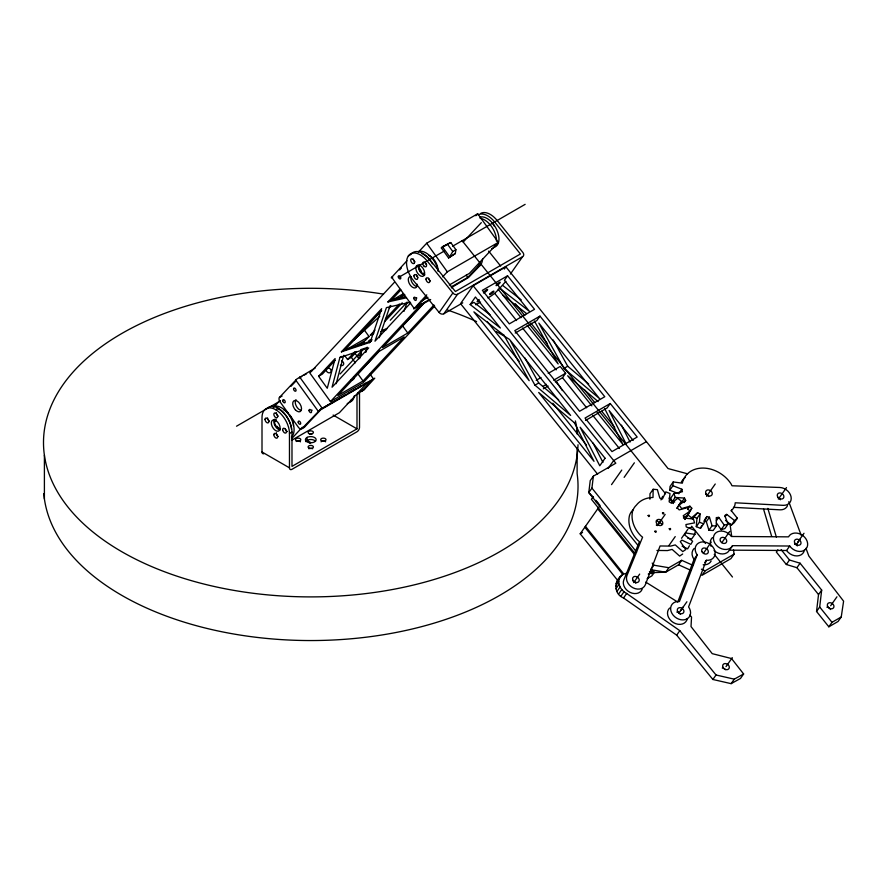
<?xml version="1.0" encoding="UTF-8"?>
<svg xmlns="http://www.w3.org/2000/svg" width="888" height="888" viewBox="0 0 888 888"><rect width="100%" height="100%" fill="white"/><g stroke="black" fill="none" stroke-linecap="round" stroke-linejoin="round"><path stroke-width="1.33" d="M649.905 499.223L649.994 493.75L653.146 489.266L657.375 489.643L659.806 498.079L662.437 499.001L665.822 491.852L669.974 493.562L669.152 501.853L671.528 503.252L677.711 498.257L681.263 501.098L677.233 507.925L679.187 509.901L687.301 507.67L689.821 511.288L683.26 515.706L684.149 518.148L693.406 518.936L694.56 522.866L685.936 524.542L686.235 526.917L695.26 530.613L694.904 534.376L691.763 538.85L687.756 538.25M653.146 489.266L653.002 497.48A28.782 22.7 35.1 0 0 636.374 505.161A22.289 17.582 35.1 0 0 632.689 510.866A28.782 22.7 35.1 0 0 640.736 535.653L642.579 537.196L626.939 575.579A10.345 8.159 35.1 0 0 633.111 587.845A10.345 8.159 35.1 0 0 645.332 584.759L660.095 545.965L670.651 546.098L675.28 544.91L682.772 551.592L685.814 549.528L680.286 541.613L681.895 540.104L690.809 544.366L692.618 541.258L684.892 535.109L685.569 532.978L694.904 534.376M677.444 493.217L669.774 490.209L670.063 486.424L673.204 481.951L682.328 483.172A28.782 22.7 35.1 0 1 703.229 468.065A28.782 22.7 35.1 0 1 730.979 483.749L732.001 485.769L779.875 487.479A10.345 8.159 35.1 0 1 791.075 496.836A10.345 8.159 35.1 0 1 783.227 505.339L735.22 502.786A15.263 12.043 35.1 0 1 731.19 510.533L737.362 518.215L734.21 522.699L731.412 525.03L725.529 520.412M669.774 490.209L672.926 485.725L673.204 481.951M716.45 523.032L721.145 529.648L724.297 525.163L718.758 517.371L716.283 517.615L716.294 526.051L713.153 530.524L708.924 530.225L712.076 525.74L709.468 517.205L706.881 516.55L703.607 523.853L700.466 528.338L696.292 526.673L696.947 518.403L700.099 513.93L697.624 512.698L691.574 517.782L687.978 514.985L691.774 508.214L689.909 506.182L681.684 508.591L679.12 505.006L685.68 500.388L684.515 498.079L675.202 497.447L672.05 501.92L674.714 502.109M696.292 526.673L699.444 522.2L700.099 513.93M805.971 548.273L808.835 556.032L843.6 601.165L841.236 616.994L838.083 621.467L828.848 626.806L816.538 611.488L818.525 594.56L821.678 590.087L800.077 563.214L789.488 560.006L781.151 549.639M816.538 611.488L819.691 607.015L821.678 590.087M636.629 552.125L588.788 492.596L591.93 488.123L593.384 476.157L615.806 463.214L473.138 285.736L505.894 266.822L668.054 468.553L687.623 473.837M455.311 253.513L455.91 249.706L450.749 242.557L442.424 246.775L441.336 247.93L448.562 257.942L455.311 253.513L448.562 257.942M689.898 614.995L691.541 617.093L691.019 626.573L712.231 653.657L731.534 658.552L743.622 673.981L740.481 678.465L731.124 683.649L712.886 679.475L676.667 635.153L623.531 597.968C611.355 593.24 614.951 574.725 627.095 573.215M743.622 673.981L734.265 679.165L716.039 674.991L679.82 630.68L626.684 593.484C620.879 590.609 616.305 582.794 620.29 576.756M339.893 357.487L332.057 387.201L368.698 347.93L339.893 357.487L341.791 356.399M336.175 383.727L343.678 355.3M359.651 358.63L362.038 349.583M363.403 344.422L364.08 341.836L361.327 344.788M365.812 352.381L367.166 347.219M379.198 337.718L390.221 305.428M404.018 311.333L407.093 302.297M677.744 602.12L694.028 559.373L697.169 554.889A10.667 8.414 35.1 0 1 700.643 542.18A10.667 8.414 35.1 0 1 714.696 550.438A10.667 8.414 35.1 0 1 706.349 560.284L704.772 562.526M697.169 554.889L679.42 601.531A10.667 8.414 35.1 0 0 671.062 611.377A10.667 8.414 35.1 0 0 685.125 619.635A10.667 8.414 35.1 0 0 688.589 606.926L706.349 560.284M700.466 528.338L701.553 525.896M660.983 499.911L662.681 496.337M689.465 545.743L687.656 548.851L682.084 546.187M658.064 524.919L660.905 520.057L660.073 519.647A3.563 2.808 35.1 0 0 656.31 520.934A3.563 2.808 35.1 0 0 658.064 524.919L658.896 525.33A3.563 2.808 35.1 0 0 662.659 524.042A3.563 2.808 35.1 0 0 660.905 520.057M455.91 249.706L452.769 251.526L449.65 256.787L442.424 246.775L450.749 242.557M478.077 214.907A19.425 11.211 60 0 1 494.649 221.956L520.401 253.99L455.389 291.519L429.648 259.485A19.425 11.211 60 0 0 410.889 254.468L408.369 255.922A19.425 11.211 60 0 0 413.386 280.486L439.138 312.509L452.869 292.973A3.563 2.808 35.1 0 0 457.575 294.239L522.588 256.699A3.563 2.808 35.1 0 0 522.921 252.536L497.169 220.502A19.425 11.211 60 0 0 480.597 213.453M439.138 312.509A3.563 2.808 35.1 0 0 443.845 313.775L457.575 294.239M473.138 285.736L460.539 303.652L597.602 474.17M470.152 304.529L475.435 297.003L500.377 328.016L470.152 304.529L473.926 302.353L490.121 314.929M504.317 269.064L505.894 266.822M487.767 297.869C495.493 294.183 500.333 287.324 505.927 281.318M507.57 275.791L482.373 290.343L509.324 323.865L534.521 309.313L507.57 275.791L504.417 280.275L529.348 311.288L499.123 287.801M510.378 274.07L522.588 256.699M539.971 316.106L514.774 330.647L579.587 411.277L604.784 396.725L539.971 316.106L536.818 320.579L515.229 333.056M555.311 381.884L562.504 377.733L565.656 373.249L560.206 366.466L548.207 373.393M610.245 403.518L585.037 418.059L611.987 451.592L637.184 437.04L610.245 403.518L607.092 407.992L585.492 420.468M593.384 476.157L590.231 480.63L588.788 492.596L593.55 497.413M608.158 468.398L613.664 460.561L646.42 441.647M593.084 496.847L591.386 499.256L635.553 554.201M611.532 484.637L621.767 470.074M618.237 581.129L580.197 533.799L600.066 505.527L598.523 503.596M624.131 477.367L634.365 462.803M672.926 485.725L681.873 489.244L682.45 491.708L673.981 493.506L670.829 497.99L672.05 501.92M678.776 493.806L681.873 489.244M616.006 583.483L619.147 578.998M622.077 574.98L617.138 581.24M657.287 525.618L665.156 514.418M615.573 586.036L618.725 581.562M615.895 588.766L619.047 584.282M616.938 591.486L620.079 587.001M676.756 508.369L679.12 505.006M681.362 502.564L684.515 498.079M618.625 594.028L621.778 589.543M684.104 502.63L685.68 500.388M620.879 596.236L624.031 591.752M633.699 582.617L639.682 574.103M623.531 597.968L626.684 593.484M687.545 509.534L689.909 506.182M691.774 508.214L684.826 519.469L687.978 514.985M681.695 560.306L678.554 564.779L665.689 572.205L653.968 572.582L650.76 569.696L653.912 565.212L668.842 567.721L681.695 560.306L692.784 565.301M668.93 545.543L675.224 536.585M649.461 571.495L651.182 573.648L652.88 571.228M706.593 496.325L715.251 484.004M654.167 572.605L651.848 575.901L647.152 578.61M692.396 518.914L697.624 512.698M681.529 538.272L687.823 529.304M668.842 567.721L665.689 572.205L650.76 569.696M704.517 519.913L706.881 516.55M708.924 530.225L706.315 521.678L709.468 517.205M716.394 520.734L718.758 517.371M725.141 516.627L726.706 514.385L734.565 520.546L737.362 518.215M703.44 553.268L711.31 542.069M726.706 514.385L724.775 515.562L728.038 524.087L724.885 528.571L721.145 529.648M731.412 525.03L734.565 520.546M721.833 542.646L729.703 531.446M734.087 554.134L705.105 570.862L701.953 575.346L730.935 558.619L734.087 554.134L733.521 550.005M679.098 612.642L683.027 607.048M680.608 610.7L686.912 601.742M714.085 550.571A10.667 8.414 35.1 0 0 729.414 550.149L732.567 545.665L789.721 546.02A10.667 8.414 35.1 0 0 804.983 549.861A10.667 8.414 35.1 0 0 803.152 535.819A10.667 8.414 35.1 0 0 788.522 536.851L731.368 536.496A10.667 8.414 35.1 0 0 716.105 532.645A10.667 8.414 35.1 0 0 717.937 546.697A10.667 8.414 35.1 0 0 732.567 545.665M676.667 635.153L679.82 630.68M778.365 499.123L786.468 487.612M777.899 549.805L776.334 552.036L786.335 564.491L796.925 567.698L818.525 594.56M729.414 550.149L786.579 550.493L789.721 546.02M797.702 542.235L804.006 533.277M796.303 544.677L800.232 539.083M786.335 564.491L789.488 560.006M712.886 679.475L716.039 674.991M725.995 666.622L732.3 657.664M796.925 567.698L800.077 563.214M731.124 683.649L734.265 679.165M830.646 605.76L836.94 596.803M828.848 626.806L832 622.322L841.236 616.994M296.048 399.711L295.582 400.388A6.238 3.596 60 0 0 296.947 407.17L297.946 408.413A6.238 3.596 60 0 0 301.321 410.367M406.993 260.75L391.253 277.789L392.707 277.3M426.784 294.838L413.753 308.969L430.68 299.556M357.664 392.862A19.425 11.211 60 0 0 362.049 390.753L371.872 380.219L320.723 409.757L304.462 427.172L301.942 428.638A3.563 2.054 60 0 1 298.435 427.317L280.064 401.864A3.563 2.054 60 0 1 279.443 397.458L296.77 379.054L315.129 368.098M290.998 386.313L295.515 381.474M399.578 269.952L401.387 268.01M273.326 407.581L279.853 400.588M418.292 252.225L426.684 243.223L477.7 213.764L498.346 242.369L469.441 273.349L449.273 285.004M394.439 282.306L309.823 372.982L330.458 401.587L363.214 382.684L434.665 306.105M318.592 376.268L335.109 358.563L327.261 388.278L318.592 376.268L322.377 374.081L335.22 360.317M341.392 351.837L381.64 308.691L370.185 342.28L341.392 351.837L345.166 349.65L371.351 340.959M406.482 297.769L387.923 301.953L399.855 289.177M379.731 312.376L363.869 329.381L369.031 336.53L365.423 340.404L353.424 347.33M345.166 349.65L381.685 310.523M387.923 301.953L391.708 299.778L400.888 289.943M447.008 244.655L448.096 243.501M475.835 215.762L477.7 213.764M344.622 355.444L347.574 359.54L354.911 351.67M372.982 334.232L370.363 335.098L375.047 330.081M385.348 319.047L399.389 303.996M347.574 359.54L351.348 357.353L356.854 351.448M384.449 321.889L402.231 302.819M340.148 373.937L362.681 349.783M369.253 342.746L372.072 339.727M390.254 320.246L407.081 302.198M463.214 242.047L481.318 222.644M410.678 302.93L374.98 341.192L386.435 307.603L410.3 302.22M292.108 438.184L302.364 427.195M442.657 276.823L447.319 271.828L498.346 242.369M301.942 428.638L320.712 409.135L374.78 378.188L364.568 389.299L362.049 390.753M426.595 296.292L416.661 306.937L429.737 299.378M330.458 401.587L421.656 303.851M379.82 350.327L357.886 373.837L363.048 380.985L337.851 395.537L378.976 351.47L404.173 336.918L363.048 380.985M403.962 324.464L424.631 302.309M423.698 303.53L382.584 347.596L407.781 333.044L433.943 305.006M451.592 287.967L453.468 285.947M367.377 382.739L339.394 412.72L291.93 440.126M451.148 287.024L467.81 277.4L477.633 266.866L480.153 265.412A19.425 11.211 60 0 0 482.584 259.107M480.153 265.412L468.564 277.467L452.092 287.19M353.391 340.437L379.82 316.206M388.966 307.825L390.998 305.96M399.134 298.501L403.196 294.772M682.672 554.001L679.631 556.077L672.138 549.394L667.499 550.571L656.942 550.449M683.394 517.981L686.668 515.773M441.336 247.93L445.876 245.31M399.156 277.089L444.322 251.015M452.636 246.209L525.141 204.351M392.774 299.822L403.574 293.584M397.558 298.845L404.762 294.683M420.79 301.443L427.905 297.336M370.363 335.098L374.148 332.922M346.231 349.694L369.031 336.53M299.411 377.888L301.798 376.512M304.173 375.136L306.549 373.759M310.123 371.706L312.498 370.329M370.762 339.66L368.875 340.759L371.495 339.882M279.443 397.458L281.962 395.993A3.563 2.054 60 0 0 281.663 396.492M236.53 426.207L280.508 400.81M357.764 356.21L361.327 354.146M263.869 453.713A3.563 2.054 -60 0 1 262.004 451.981L262.004 417.649A19.425 11.211 60 0 1 275.735 409.723L278.255 408.269M443.845 313.775L462.759 302.852M475.768 304.795L480.575 302.031M319.658 409.834L345.754 394.76M348.129 393.395L356.443 388.6M358.808 387.224L361.183 385.858M363.558 384.482L367.121 382.428M291.986 432.045L291.986 466.389L356.998 428.849L356.998 394.516L359.518 393.062L359.518 427.394A3.563 2.054 -60 0 1 356.998 431.757L291.986 469.297A3.563 2.054 -60 0 1 289.466 467.843L289.466 433.511L291.986 432.045A19.425 11.211 60 0 0 282.384 411.377A19.425 11.211 60 0 0 267.011 408.536M309.757 443.179L310.767 442.601L307.004 440.426L307.004 437.518M536.208 380.319L541.003 377.544M534.953 385.159L570.64 415.429L509.856 339.815L534.953 385.159L538.739 382.972L558.674 399.889M563.936 368.431L599.622 398.701L538.838 323.088L563.936 368.431L567.721 366.245L588.711 384.049M542.857 386.413L546.464 384.338M553.657 380.175L565.656 373.249M543.312 388.822L548.107 386.047M580.197 533.799L582.55 532.445M648.262 574.059L651.792 572.016M651.182 573.648L654.256 571.872M382.007 330.314L387.235 328.582M380.841 331.624L386.08 329.892M360.695 349.661L367.244 347.486M724.297 525.163L728.038 524.087M391.708 299.778L404.961 296.781M688.944 527.827L691.408 527.35M733.444 507.337L780.075 509.823A10.345 8.159 35.1 0 0 787.49 505.727M712.076 525.74L716.294 526.051M703.729 521.034L706.315 521.678M699.444 522.2L703.607 523.853M701.409 569.197L705.105 570.862M678.554 564.779L690.864 570.34M694.483 517.171L696.947 518.403M278.255 416.106L278.122 416.039A2.675 1.543 60 0 1 276.368 412.687M333.122 415.062L356.998 428.849M262.004 451.981L289.466 467.843M645.743 582.106L677.067 601.642M656.465 520.601L662.504 524.375M502.908 285.614L521.256 299.878M502.863 295.138L526.606 313.586M598.112 401.587L567.676 375.757L591.874 405.872M598.035 503.318L596.125 501.609L596.858 502.641M426.629 264.746L426.173 264.247A2.675 1.543 60 0 1 425.341 262.404M819.691 607.015L832 622.322M488.644 251.104L500.666 266.056M633.177 440.448L609.101 410.5L626.295 444.233M515.284 303.707L524.797 315.529M530.846 323.066L547.274 343.49M584.415 389.71L594.794 402.608M601.709 411.211L614.674 427.35M462.149 240.726L665.6 493.817M669.075 498.135L673.415 503.54M683.838 516.505L685.569 518.67M691.652 526.229L705.549 543.523M714.241 554.323L732.478 577.011M498.124 289.233L521.012 317.715M527.061 325.241L558.186 363.958L534.409 321.012M597.069 412.321L622.999 444.588L604.584 408.447M494.971 293.717L516.527 320.535M522.566 328.038L556.188 369.874M562.504 377.733L586.646 407.77M592.685 415.273L619.413 448.529M487.168 321.512L519.158 361.305M552.847 403.208L586.557 445.154M452.869 292.973L427.128 260.939A19.425 11.211 60 0 0 408.369 255.922M591.93 488.123L638.417 545.942M652.192 563.07L653.912 565.212M595.881 500.31L598.201 503.207M651.193 569.13L653.968 572.582M597.746 508.846L634.054 554.023M585.458 526.318L623.498 573.648M584.826 527.217L622.877 574.536M447.608 244.378L452.769 251.526M466.2 275.18L467.81 277.4M426.684 243.223L447.319 271.828M391.641 277.211L414.141 308.391M402.619 325.896L407.781 333.044M354.834 353.058L358.852 358.63M370.107 374.214L373.315 378.665M351.348 357.353L355.289 362.815M299.667 377.023L322.166 408.203M295.704 380.031L318.204 411.211M553.191 339.993L567.721 366.245M524.864 357.92L538.739 382.972M621.478 425.186L630.069 442.046M593.117 443.123L602.941 462.393M788.788 501.698L801.198 535.331M673.981 493.506L675.202 497.447M767.831 508.402L776.378 537.118M763.514 508.968L771.672 536.374M730.003 523.887L731.668 536.263M577.122 429.947L577.122 434.043M577.122 447.674L577.122 473.593A267.266 154.301 0 0 1 328.061 640.226A267.266 154.301 0 0 1 43.801 493.562M44.4 455.244L44.4 498.89M491.708 223.066A2.675 1.543 60 0 1 494.017 225.941M430.414 280.941A2.675 1.543 60 0 1 428.593 278.266M414.996 261.849A2.675 1.543 60 0 1 413.286 259.096M417.882 277.356A2.675 1.543 60 0 1 416.539 275.047M424.797 274.947A6.238 3.596 60 0 1 421.445 273.338L420.401 272.172A6.238 3.596 60 0 1 418.57 265.29M428.493 255.189A11.577 6.682 60 0 1 437.917 270.962M424.22 273.626A5.35 3.086 60 0 1 423.243 273.127M421.389 271.339A5.35 3.086 60 0 1 420.091 268.898M424.531 274.159A5.35 3.086 60 0 1 420.013 270.529A5.35 3.086 60 0 1 419.691 265.046M418.392 251.459A17.816 10.29 60 0 1 438.184 270.829M421.922 253.579A17.816 10.29 60 0 1 432.445 263.88M480.097 218.348A16.794 9.69 60 0 1 496.436 241.159M495.526 245.277A16.794 9.69 60 0 1 491.752 248.707M479.931 217.105A16.794 9.69 60 0 1 496.559 229.359A16.794 9.69 60 0 1 494.272 247.241M416.827 298.124A1.787 1.032 60 0 1 416.594 297.724M416.916 286.491A6.238 3.596 60 0 1 413.531 284.537L412.543 283.294A6.238 3.596 60 0 1 411.166 276.501M479.909 261.838A19.425 11.211 60 0 1 477.633 266.866M417.083 284.138A6.238 3.596 60 0 1 413.653 287.79A6.238 3.596 60 0 1 408.502 281.352A6.238 3.596 60 0 1 411.033 276.59M304.462 427.172A3.563 2.054 60 0 1 303.463 427.572M364.568 389.299A19.425 11.211 60 0 1 360.184 391.408M312.088 410.389A1.787 1.032 60 0 1 311.843 409.99M283.994 410.056A11.577 6.682 60 0 1 288.212 412.998M290.087 415.262A11.577 6.682 60 0 1 293.429 425.818M280.031 429.015A5.35 3.086 60 0 1 275.213 424.764A5.35 3.086 60 0 1 275.846 419.425M278.743 427.994A5.35 3.086 60 0 1 276.889 426.207M275.202 421.323A5.35 3.086 60 0 1 275.835 419.536M273.904 406.327A17.816 10.29 60 0 1 290.476 417.282A17.816 10.29 60 0 1 291.442 436.996M277.422 408.436A17.816 10.29 60 0 1 291.486 429.193M351.026 400.133A16.794 9.69 60 0 1 347.252 403.563M354.368 395.704A16.794 9.69 60 0 1 349.772 402.109M308.858 448.773A2.675 1.543 0 0 1 312.643 448.773M321.034 441.813A2.675 1.543 0 0 1 325.663 441.813M305.705 441.602A5.35 3.086 0 0 1 306.316 440.881L307.237 440.281A5.35 3.086 0 0 1 313.73 440.037L314.785 440.57A5.35 3.086 0 0 1 315.562 441.236M278.255 436.485A2.675 1.543 60 0 1 276.434 432.689M287.49 431.579A2.675 1.543 60 0 1 285.237 428.638M275.735 409.723A19.425 11.211 60 0 1 289.466 433.511M309.413 433.977A2.675 1.543 0 0 1 312.088 433.977M296.27 441.491A2.675 1.543 0 0 1 300.466 441.824M269.441 421.212A2.675 1.543 60 0 1 267.543 417.937M280.286 429.814A6.238 3.596 60 0 1 279.198 429.637L278.055 429.093A6.238 3.596 60 0 1 273.948 422.721L273.848 421.345A6.238 3.596 60 0 1 274.547 419.236M577.999 444.721A267.266 154.301 0 0 1 283.805 596.114A267.266 154.301 0 0 1 48.23 413.697A267.266 154.301 0 0 1 383.516 294.128M447.73 310.101A267.266 154.301 0 0 1 476.612 321.6M496.214 331.49A267.266 154.301 0 0 1 509.324 339.316M556.565 382.018A267.266 154.301 0 0 1 562.382 390.576M575.38 420.923A267.266 154.301 0 0 1 577.6 433.943M804.428 549.994A10.667 8.414 35.1 0 1 797.036 555.932A10.667 8.414 35.1 0 1 786.579 550.493M710.977 546.22A10.667 8.414 35.1 0 1 712.387 537.606M794.516 543.711A3.563 2.808 35.1 0 1 797.424 545.776M687.334 618.459A10.667 8.414 35.1 0 1 673.548 622.655A10.667 8.414 35.1 0 1 669.619 608.036M711.177 560.983A10.667 8.414 35.1 0 1 703.196 564.757M694.028 559.373A10.667 8.414 35.1 0 1 694.15 548.451M678.288 612.443A3.563 2.808 35.1 0 1 680.33 614.23M777.666 497.524A3.563 2.808 35.1 0 1 780.419 499.766M705.816 494.45A3.563 2.808 35.1 0 1 708.702 496.547M681.34 481.984A28.782 22.7 35.1 0 1 685.181 477.466M731.745 509.557A15.263 12.043 35.1 0 1 731.268 510.989M794.804 544.2A3.563 2.808 35.1 0 1 797.091 545.687M826.861 607.159A3.563 2.808 35.1 0 1 830.491 609.534M632.989 581.018A3.563 2.808 35.1 0 1 635.775 583.305M676.778 612.032A3.563 2.808 35.1 0 1 679.919 613.697M722.266 668.031A3.563 2.808 35.1 0 1 725.396 669.696M633.222 509.645A22.289 17.582 35.1 0 0 629.537 515.351A28.782 22.7 35.1 0 0 637.595 540.137L639.427 541.68L623.787 580.053A10.345 8.159 35.1 0 0 629.958 592.318A10.345 8.159 35.1 0 0 642.179 589.244M656.288 525.03A3.563 2.808 35.1 0 1 657.12 525.441M353.946 377.345A2.675 2.153 43 0 1 350.982 379.62M341.514 360.883A2.675 2.153 43 0 1 343.645 364.213A2.675 2.153 43 0 1 340.404 365.19M479.298 300.799A2.675 0.566 -38.8 0 1 477.111 301.742A2.675 0.566 -38.8 0 1 479.143 299.489M483.494 292.496A2.675 0.566 -38.8 0 1 486.113 290.054A2.675 0.566 -38.8 0 1 487.545 289.865L487.323 290.198A2.675 0.566 -38.8 0 1 485.203 292.13A2.675 0.566 -38.8 0 1 483.472 292.885M662.459 513.009C663.58 516.083 664.901 511.31 662.459 513.009M648.14 515.462C648.851 518.581 650.86 514.119 648.14 515.462M654.9 531.257C655.61 534.376 657.62 529.914 654.9 531.257M669.252 528.704C669.963 531.834 671.972 527.361 669.252 528.704M416.55 265.823L416.05 266.744A6.238 3.596 60 0 0 420.823 276.09A6.238 3.596 60 0 0 423.987 270.141A6.238 3.596 60 0 0 416.55 265.823M414.407 262.959L414.185 263.336A2.675 1.543 60 0 1 411 261.394A2.675 1.543 60 0 1 412.432 258.93A2.675 1.543 60 0 1 414.407 262.959M605.061 458.252L599.766 465.778L580.13 427.228L605.061 458.252M490.098 293.739L489.843 294.095A2.675 0.566 -38.8 0 0 490.909 294.194A2.675 0.566 -38.8 0 0 493.639 291.875A2.675 0.566 -38.8 0 0 493.04 291.375L492.551 291.653A2.675 0.566 -38.8 0 0 490.098 293.739M307.237 437.362L306.316 437.973A5.35 3.086 0 0 0 306.737 441.725L307.792 442.257A5.35 3.086 0 0 0 314.285 442.013L315.207 441.403A5.35 3.086 0 0 0 314.785 437.651L313.73 437.129A5.35 3.086 0 0 0 307.237 437.362M275.946 420.612L274.792 420.057A6.238 3.596 60 0 0 272.228 426.64A6.238 3.596 60 0 0 279.642 430.192A6.238 3.596 60 0 0 275.946 420.612M276.09 417.737L275.602 417.493A2.675 1.543 60 0 1 274.092 413.375A2.675 1.543 60 0 1 277.267 415.007A2.675 1.543 60 0 1 276.09 417.737M504.107 335.353L473.881 311.866L529.204 380.686L504.107 335.353M574.381 422.766L538.694 392.485L594.017 461.316L574.381 422.766M424.109 266.2L423.654 265.701A2.675 1.543 60 0 1 423.643 262.016A2.675 1.543 60 0 1 426.54 265.223A2.675 1.543 60 0 1 424.109 266.2M295.426 409.868L294.428 408.624A6.238 3.596 60 0 1 295.105 400.455A6.238 3.596 60 0 1 301.531 408.48A6.238 3.596 60 0 1 295.426 409.868M330.68 369.53L330.258 368.986A2.675 2.153 43 0 0 326.318 369.33A2.675 2.153 43 0 0 329.082 372.849A2.675 2.153 43 0 0 330.68 369.53M282.717 430.092L282.673 429.492A2.675 1.543 60 0 1 285.425 429.226A2.675 1.543 60 0 1 285.714 433.067A2.675 1.543 60 0 1 282.717 430.092M426.007 279.121A2.675 1.543 60 0 0 428.837 282.65A2.675 1.543 60 0 0 428.837 278.865A2.675 1.543 60 0 0 426.007 279.121M413.952 275.891A2.675 1.543 60 0 0 416.794 279.42A2.675 1.543 60 0 0 416.794 275.646A2.675 1.543 60 0 0 413.952 275.891M413.797 298.346A1.787 1.032 60 0 0 415.839 300.388A1.787 1.032 60 0 0 415.462 297.691A1.787 1.032 60 0 0 413.797 298.346M398.312 276.889A1.787 1.032 60 0 0 400.366 278.932A1.787 1.032 60 0 0 399.989 276.235A1.787 1.032 60 0 0 398.312 276.889M282.728 400.766A1.787 1.032 60 0 0 284.771 402.808A1.787 1.032 60 0 0 284.393 400.111A1.787 1.032 60 0 0 282.728 400.766M293.562 389.155A1.787 1.032 60 0 0 295.615 391.197A1.787 1.032 60 0 0 295.238 388.5A1.787 1.032 60 0 0 293.562 389.155M309.046 410.6A1.787 1.032 60 0 0 311.1 412.654A1.787 1.032 60 0 0 310.722 409.945A1.787 1.032 60 0 0 309.046 410.6M298.202 422.222A1.787 1.032 60 0 0 300.255 424.264A1.787 1.032 60 0 0 299.878 421.567A1.787 1.032 60 0 0 298.202 422.222M309.413 448.285A2.675 1.543 0 0 0 313.42 446.953A2.675 1.543 0 0 0 309.413 445.621A2.675 1.543 0 0 0 309.413 448.285M321.456 440.77A2.675 1.543 0 0 0 325.929 440.082A2.675 1.543 0 0 0 322.655 438.184A2.675 1.543 0 0 0 321.456 440.77M273.848 434.665A2.675 1.543 60 0 0 276.679 438.195A2.675 1.543 60 0 0 276.679 434.421A2.675 1.543 60 0 0 273.848 434.665M265.024 419.391A2.675 1.543 60 0 0 267.865 422.921A2.675 1.543 60 0 0 267.865 419.136A2.675 1.543 60 0 0 265.024 419.391M309.413 433.744A2.675 1.543 0 0 0 313.42 432.401A2.675 1.543 0 0 0 309.413 431.069A2.675 1.543 0 0 0 309.413 433.744M296.803 441.014A2.675 1.543 0 0 0 300.821 439.682A2.675 1.543 0 0 0 296.814 438.339A2.675 1.543 0 0 0 296.803 441.014M720.434 541.158A3.563 2.808 35.1 0 0 726.195 542.624A3.563 2.808 35.1 0 0 723.598 537.451A3.563 2.808 35.1 0 0 720.434 541.158M794.838 543.19A3.563 2.808 35.1 0 0 800.61 544.3A3.563 2.808 35.1 0 0 797.668 539.227A3.563 2.808 35.1 0 0 794.838 543.19M702.031 551.781A3.563 2.808 35.1 0 0 707.803 553.246A3.563 2.808 35.1 0 0 705.205 548.074A3.563 2.808 35.1 0 0 702.031 551.781M677.744 611.643A3.563 2.808 35.1 0 0 683.516 612.764A3.563 2.808 35.1 0 0 680.574 607.692A3.563 2.808 35.1 0 0 677.744 611.643M777.577 496.692A3.563 2.808 35.1 0 0 783.338 498.235A3.563 2.808 35.1 0 0 780.807 493.04A3.563 2.808 35.1 0 0 777.577 496.692M706.06 493.872A3.563 2.808 35.1 0 0 711.832 495.06A3.563 2.808 35.1 0 0 708.968 489.965A3.563 2.808 35.1 0 0 706.06 493.872M827.649 606.46A3.563 2.808 35.1 0 0 833.399 608.003A3.563 2.808 35.1 0 0 830.879 602.808A3.563 2.808 35.1 0 0 827.649 606.46M722.976 667.288A3.563 2.808 35.1 0 0 728.726 668.908A3.563 2.808 35.1 0 0 726.284 663.691A3.563 2.808 35.1 0 0 722.976 667.288M632.9 580.186A3.563 2.808 35.1 0 0 638.661 581.729A3.563 2.808 35.1 0 0 636.141 576.534A3.563 2.808 35.1 0 0 632.9 580.186M497.169 285.248A2.675 0.566 -38.8 0 0 500.233 282.295A2.675 0.566 -38.8 0 0 496.958 284.182A2.675 0.566 -38.8 0 0 497.169 285.248"/></g></svg>
